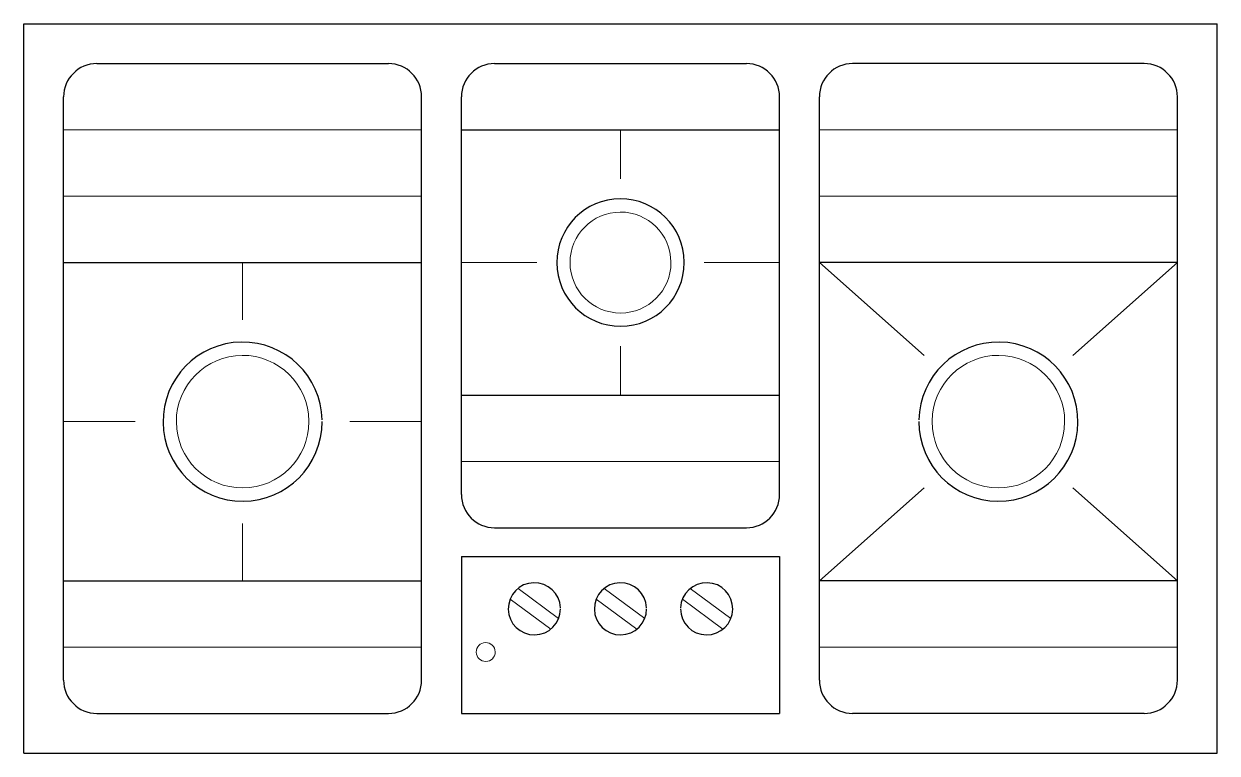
# Model space of a CAD drawing. Header units: millimetres. Extents: x 0 to 900, y -550 to 0.
import ezdxf

# ---------------------------------------------------------------- set-up
doc = ezdxf.new("R2010")
doc.units = ezdxf.units.MM

msp = doc.modelspace()

# ---------------------------------------------------------------- linework, layer by layer
for p, q in [((0, 0), (900, 0)), ((0, -550), (0, 0)), ((900, -550), (900, 0)), ((55, -30), (275, -30)), ((355, -30), (545, -30)), ((845, -30), (625, -30)), ((30, -495), (30, -55)), ((300, -495), (300, -55)), ((330, -355), (330, -55)), ((570, -355), (570, -55)), ((600, -495), (600, -55)), ((870, -495), (870, -55)), ((330, -80), (570, -80)), ((30, -180), (300, -180)), ((870, -180), (600, -180)), ((330, -280), (570, -280)), ((355, -380), (545, -380)), ((330, -401.76), (570, -401.76)), ((330, -401.76), (330, -520)), ((570, -401.76), (570, -520)), ((30, -420), (300, -420)), ((870, -420), (600, -420)), ((55, -520), (275, -520)), ((330, -520), (570, -520)), ((845, -520), (625, -520)), ((0, -550), (900, -550))]:
    msp.add_line(p, q)
at = {"lineweight": 13}
for p, q in [((30, -80), (300, -80)), ((450, -80), (450, -116.94)), ((870, -80), (600, -80)), ((30, -130), (300, -130)), ((870, -130), (600, -130)), ((165, -180), (165, -223.24)), ((386.94, -180), (330, -180)), ((570, -180), (513.06, -180)), ((678.94, -250.17), (600, -180)), ((870, -180), (791.06, -250.17)), ((450, -243.06), (450, -280)), ((84.04, -300), (30, -300)), ((245.96, -300), (300, -300)), ((330, -330), (570, -330)), ((678.94, -349.83), (600, -420)), ((870, -420), (791.06, -349.83)), ((165, -420), (165, -376.76)), ((403.33, -448.45), (372.71, -425.78)), ((468.29, -448.45), (437.66, -425.78)), ((533.24, -448.45), (502.62, -425.78)), ((397.38, -456.49), (366.76, -433.82)), ((462.34, -456.49), (431.71, -433.82)), ((527.29, -456.49), (496.67, -433.82)), ((30, -470), (300, -470)), ((870, -470), (600, -470))]:
    msp.add_line(p, q, dxfattribs=at)
for centre, radius, start, end in [((55, -55), 25, 90, 180), ((275, -55), 25, 0, 90), ((355, -55), 25, 90, 180), ((545, -55), 25, 0, 90), ((625, -55), 25, 90, 180), ((845, -55), 25, 0, 90), ((450, -180), 48.06, 0.34565, 0), ((165, -300), 60, 1.24389, 0), ((735, -300), 60, 180, 178.75611), ((355, -355), 25, 180, 270), ((545, -355), 25, 270, 0), ((385.05, -441.14), 19.69, 2.04704, 0), ((449.97, -441.14), 19.69, 2.04704, 0), ((514.95, -441.14), 19.69, 180, 177.95296), ((55, -495), 25, 180, 270), ((275, -495), 25, 270, 0), ((625, -495), 25, 180, 270), ((845, -495), 25, 270, 0)]:
    msp.add_arc(centre, radius, start, end)
for centre, radius, start, end in [((450, -180), 38.06, 0.38199, 0), ((165, -300), 50, 0.53149, 0), ((735, -300), 50, 180, 179.46851), ((348.38, -473.76), 7.13, 1.73199, 0)]:
    msp.add_arc(centre, radius, start, end, dxfattribs=at)

doc.saveas('drawing.dxf')
